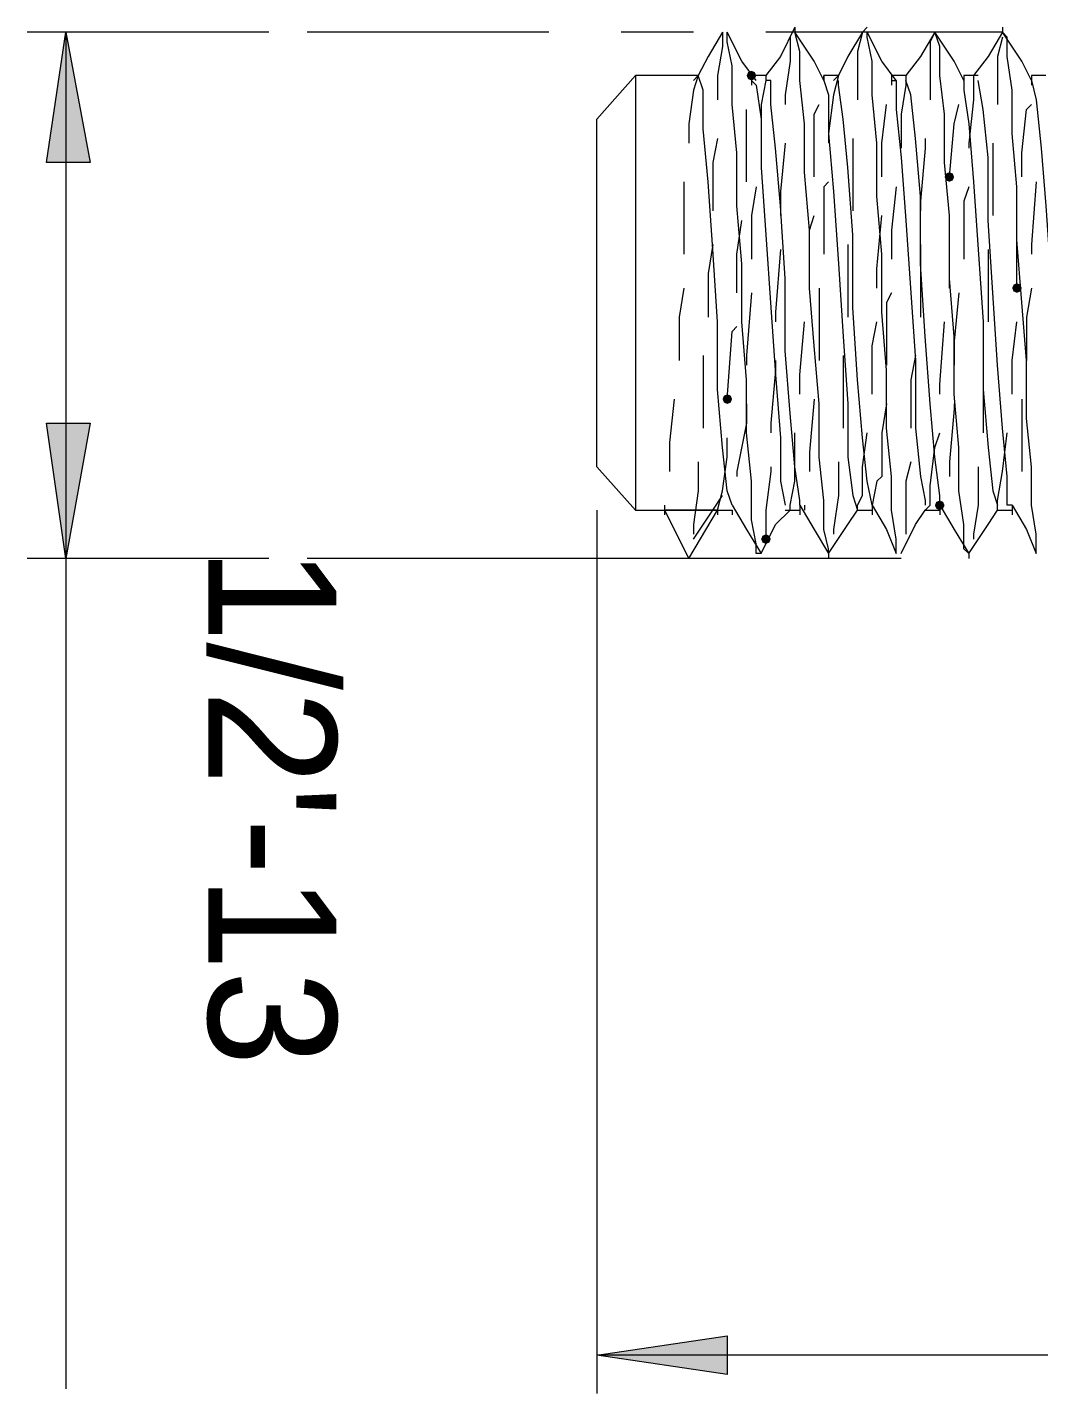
# Model space of a CAD drawing. Header units: millimetres. Extents: x 89051 to 218395, y -330386 to -125649.
# Drawn here: x 92481.9 to 92589.2, y -134360.9 to -134216 of the extents above; entities that cross this region are included whole.
import ezdxf

# ---------------------------------------------------------------- set-up
doc = ezdxf.new("R2010")
doc.units = ezdxf.units.MM
doc.header["$LTSCALE"] = 13
doc.layers.add('C00-00-00', color=7, linetype='Continuous')
doc.layers.add('铁心', color=3, linetype='Continuous', lineweight=0)
doc.styles.get("Standard").update_dxf_attribs({"font": 'gbenor.shx', "bigfont": 'gbcbig.shx'})

msp = doc.modelspace()

# ---------------------------------------------------------------- hatches: boundary and pattern name
at = {"layer": 'C00-00-00'}
h = msp.add_hatch(color=256, dxfattribs=at)
h.dxf.hatch_style = 2
h.paths.add_polyline_path([(92558.25, -134221.09), (92558.4, -134220.73), (92558.76, -134220.58), (92559.12, -134220.73), (92559.27, -134221.09), (92559.12, -134221.46), (92558.76, -134221.61), (92558.4, -134221.46)])
h = msp.add_hatch(color=256, dxfattribs=at)
h.dxf.hatch_style = 2
h.paths.add_polyline_path([(92579.25, -134231.85), (92579.4, -134231.49), (92579.76, -134231.34), (92580.12, -134231.49), (92580.27, -134231.85), (92580.12, -134232.21), (92579.76, -134232.36), (92579.4, -134232.21)])
h = msp.add_hatch(color=256, dxfattribs=at)
h.dxf.hatch_style = 2
h.paths.add_polyline_path([(92586.42, -134243.63), (92586.57, -134243.27), (92586.93, -134243.12), (92587.29, -134243.27), (92587.44, -134243.63), (92587.29, -134243.99), (92586.93, -134244.14), (92586.57, -134243.99)])
h = msp.add_hatch(color=256, dxfattribs=at)
h.dxf.hatch_style = 2
h.paths.add_polyline_path([(92555.69, -134255.41), (92555.84, -134255.05), (92556.2, -134254.9), (92556.56, -134255.05), (92556.71, -134255.41), (92556.56, -134255.78), (92556.2, -134255.93), (92555.84, -134255.78)])
h = msp.add_hatch(color=256, dxfattribs=at)
h.dxf.hatch_style = 2
h.paths.add_polyline_path([(92578.22, -134266.68), (92578.37, -134266.32), (92578.74, -134266.17), (92579.1, -134266.32), (92579.25, -134266.68), (92579.1, -134267.04), (92578.74, -134267.2), (92578.37, -134267.04)])
h = msp.add_hatch(color=256, dxfattribs=at)
h.dxf.hatch_style = 2
h.paths.add_polyline_path([(92559.78, -134270.27), (92559.93, -134269.91), (92560.3, -134269.76), (92560.66, -134269.91), (92560.81, -134270.27), (92560.66, -134270.63), (92560.3, -134270.78), (92559.93, -134270.63)])
at = {"layer": '铁心', "lineweight": 13}
h = msp.add_hatch(color=256, dxfattribs=at)
h.dxf.hatch_style = 2
h.paths.add_polyline_path([(92486.02, -134216.48), (92488.58, -134230.31), (92483.97, -134230.31)])
h = msp.add_hatch(color=256, dxfattribs=at)
h.dxf.hatch_style = 2
h.paths.add_polyline_path([(92486.02, -134272.32), (92483.97, -134257.98), (92488.58, -134257.98)])
h = msp.add_hatch(color=256, dxfattribs=at)
h.dxf.hatch_style = 2
h.paths.add_polyline_path([(92542.37, -134356.84), (92556.2, -134354.79), (92556.2, -134358.89)])

# ---------------------------------------------------------------- linework, layer by layer
at = {"layer": 'C00-00-00', "lineweight": 15}
for points in [[(92563.37, -134215.97), (92561.83, -134219.05), (92560.3, -134221.09)], [(92563.37, -134215.97), (92563.37, -134216.48)], [(92571.05, -134215.97), (92570.54, -134216.48)], [(92585.4, -134215.97), (92585.4, -134216.48)], [(92555.69, -134216.48), (92554.15, -134219.05), (92553.12, -134221.09)], [(92555.69, -134216.48), (92555.69, -134218.02)], [(92559.27, -134221.61), (92557.73, -134219.56), (92556.2, -134216.48)], [(92559.78, -134271.81), (92559.27, -134271.81), (92559.27, -134270.78), (92558.76, -134268.22), (92558.76, -134264.12), (92558.25, -134259), (92558.25, -134253.37), (92557.73, -134247.22), (92557.73, -134241.07), (92557.22, -134234.92), (92557.22, -134229.29), (92556.71, -134224.17), (92556.71, -134220.07), (92556.2, -134217.51), (92556.2, -134216.48)], [(92562.86, -134217), (92562.86, -134219.56)], [(92566.44, -134221.61), (92565.42, -134219.56), (92563.37, -134216.48)], [(92566.95, -134271.81), (92566.95, -134271.29), (92566.44, -134269.24), (92566.44, -134266.17), (92565.93, -134261.56), (92565.93, -134255.93), (92565.42, -134249.78), (92564.91, -134243.63), (92564.91, -134237.49), (92564.39, -134231.34), (92564.39, -134226.22), (92563.88, -134221.61), (92563.88, -134218.53), (92563.37, -134216.48)], [(92570.54, -134216.48), (92569, -134219.05), (92567.98, -134221.09)], [(92570.54, -134216.48), (92570.03, -134218.53)], [(92574.13, -134221.61), (92572.59, -134219.56), (92571.05, -134216.48)], [(92574.13, -134271.81), (92574.13, -134270.27), (92573.61, -134267.2), (92573.61, -134263.61), (92573.1, -134258.49), (92573.1, -134252.34), (92572.59, -134246.19), (92572.59, -134240.05), (92572.08, -134233.9), (92572.08, -134228.27), (92571.56, -134223.14), (92571.56, -134219.56), (92571.05, -134217), (92571.05, -134216.48)], [(92578.22, -134216.48), (92576.69, -134219.05), (92575.15, -134221.09)], [(92578.22, -134216.48), (92577.71, -134217.51)], [(92581.3, -134221.61), (92580.27, -134219.56), (92578.22, -134216.48)], [(92581.81, -134271.81), (92581.3, -134271.29), (92581.3, -134268.73), (92580.78, -134265.15), (92580.78, -134260.54), (92580.27, -134254.9), (92580.27, -134248.76), (92579.76, -134242.61), (92579.76, -134235.95), (92579.25, -134230.31), (92579.25, -134225.19), (92578.74, -134221.09), (92578.74, -134218.02), (92578.22, -134216.48)], [(92585.4, -134216.48), (92583.86, -134219.05), (92582.32, -134221.09)], [(92585.4, -134217), (92584.88, -134219.05)], [(92588.47, -134221.61), (92587.44, -134219.56), (92585.4, -134216.48)], [(92588.98, -134271.81), (92588.98, -134269.76), (92588.47, -134266.68), (92588.47, -134262.59), (92587.96, -134257.46), (92587.96, -134251.32), (92587.44, -134245.17), (92586.93, -134238.51), (92586.93, -134232.88), (92586.42, -134227.24), (92586.42, -134222.63), (92585.91, -134219.05), (92585.91, -134217), (92585.4, -134216.48)], [(92555.69, -134218.02), (92555.17, -134221.09)], [(92570.03, -134218.53), (92570.03, -134221.61)], [(92577.71, -134217.51), (92577.71, -134220.07)], [(92562.86, -134219.56), (92562.34, -134223.14)], [(92577.71, -134220.07), (92577.71, -134223.66)], [(92584.88, -134219.05), (92584.88, -134222.12)], [(92546.47, -134221.09), (92542.37, -134225.7)], [(92553.12, -134221.09), (92546.47, -134221.09)], [(92546.47, -134221.09), (92546.47, -134222.12), (92546.47, -134223.14), (92546.47, -134225.7), (92546.47, -134228.27), (92546.47, -134231.85), (92546.47, -134235.44), (92546.47, -134240.05), (92546.47, -134244.15)], [(92553.12, -134221.09), (92552.61, -134222.63)], [(92553.12, -134221.09), (92552.61, -134221.61)], [(92556.71, -134266.68), (92556.2, -134265.15), (92555.69, -134260.54), (92555.17, -134254.39), (92555.17, -134247.22), (92554.66, -134239.53), (92554.15, -134232.36), (92553.64, -134226.73), (92553.64, -134222.63), (92553.12, -134221.09)], [(92555.17, -134221.09), (92555.17, -134223.66)], [(92558.76, -134221.09), (92558.76, -134221.61)], [(92560.3, -134221.09), (92558.76, -134221.09)], [(92558.76, -134221.61), (92558.76, -134222.12)], [(92558.76, -134221.61), (92559.27, -134222.12), (92559.78, -134225.7), (92559.78, -134230.83), (92560.3, -134238), (92560.81, -134245.68), (92561.32, -134252.85), (92561.83, -134259.51), (92561.83, -134264.12), (92562.34, -134266.68)], [(92560.3, -134221.61), (92559.78, -134224.17)], [(92560.3, -134221.09), (92560.3, -134221.61)], [(92563.88, -134266.68), (92563.88, -134266.17), (92563.37, -134262.59), (92562.86, -134256.95), (92562.34, -134250.29), (92562.34, -134242.61), (92561.83, -134234.92), (92561.32, -134228.78), (92560.81, -134224.17), (92560.81, -134221.61), (92560.3, -134221.61)], [(92566.44, -134221.61), (92566.44, -134221.09)], [(92566.44, -134221.09), (92566.44, -134221.61)], [(92566.44, -134221.09), (92566.44, -134221.61)], [(92567.98, -134221.09), (92566.44, -134221.09)], [(92566.44, -134221.61), (92566.95, -134223.14), (92566.95, -134227.24), (92567.47, -134233.39), (92567.98, -134241.07), (92568.49, -134248.76), (92569, -134255.93), (92569, -134261.56), (92569.52, -134265.66), (92570.03, -134267.2), (92570.03, -134266.68)], [(92567.98, -134221.09), (92567.47, -134223.14)], [(92567.98, -134221.09), (92567.47, -134221.61)], [(92571.56, -134266.68), (92571.05, -134264.12), (92570.54, -134259.51), (92570.03, -134253.37), (92569.52, -134245.68), (92569.52, -134238), (92569, -134230.83), (92568.49, -134225.7), (92567.98, -134222.12), (92567.98, -134221.61)], [(92570.03, -134221.61), (92570.03, -134223.66)], [(92573.61, -134221.09), (92573.61, -134221.61)], [(92575.15, -134221.09), (92573.61, -134221.09)], [(92573.61, -134221.61), (92573.61, -134222.12)], [(92573.61, -134221.61), (92574.13, -134221.61), (92574.13, -134224.68), (92574.64, -134229.8), (92575.15, -134236.46), (92575.66, -134244.15), (92576.17, -134251.32), (92576.17, -134258.49), (92576.69, -134263.61), (92577.2, -134266.17), (92577.2, -134266.68)], [(92575.15, -134221.09), (92575.15, -134221.61)], [(92575.15, -134221.61), (92575.15, -134222.12)], [(92578.74, -134266.68), (92578.74, -134265.66), (92578.22, -134261.56), (92577.71, -134255.93), (92577.2, -134248.76), (92576.69, -134241.07), (92576.69, -134233.9), (92576.17, -134227.75), (92575.66, -134223.14), (92575.15, -134221.61)], [(92581.3, -134221.09), (92581.3, -134221.61)], [(92581.3, -134221.09), (92581.3, -134221.61)], [(92582.83, -134221.09), (92581.3, -134221.09)], [(92581.3, -134221.61), (92581.3, -134222.63), (92581.81, -134226.22), (92582.32, -134232.36), (92582.83, -134239.53), (92583.35, -134247.22), (92583.35, -134254.39), (92583.86, -134260.54), (92584.37, -134265.15), (92584.88, -134266.68)], [(92582.32, -134221.09), (92582.32, -134221.61)], [(92582.32, -134221.61), (92582.32, -134223.66)], [(92586.42, -134266.68), (92585.91, -134266.68), (92585.91, -134263.61), (92585.4, -134258.49), (92584.88, -134251.83), (92584.37, -134244.15), (92583.86, -134236.46), (92583.86, -134229.8), (92583.35, -134224.68), (92582.83, -134221.61)], [(92588.47, -134221.09), (92588.47, -134221.61)], [(92590.01, -134221.09), (92588.47, -134221.09)], [(92588.47, -134221.61), (92588.47, -134222.12)], [(92588.47, -134221.61), (92588.98, -134223.66), (92589.49, -134228.78), (92590.01, -134234.92), (92590.52, -134242.61), (92590.52, -134250.29), (92591.03, -134256.95), (92591.54, -134262.59), (92592.05, -134266.17), (92592.05, -134266.68)], [(92552.61, -134222.63), (92552.1, -134226.22)], [(92562.34, -134223.14), (92562.34, -134224.17)], [(92567.47, -134223.14), (92566.95, -134227.24)], [(92575.15, -134222.12), (92574.64, -134225.19)], [(92584.88, -134222.12), (92584.88, -134224.17)], [(92558.25, -134227.24), (92558.25, -134224.68)], [(92559.78, -134224.17), (92559.78, -134228.78)], [(92565.42, -134225.19), (92565.93, -134224.17)], [(92572.59, -134228.27), (92573.1, -134224.17)], [(92580.27, -134226.22), (92580.78, -134224.17)], [(92582.32, -134223.66), (92581.81, -134228.27)], [(92587.44, -134229.29), (92587.96, -134224.68)], [(92587.96, -134224.68), (92588.47, -134224.17)], [(92542.37, -134244.15), (92542.37, -134240.05), (92542.37, -134236.46), (92542.37, -134233.39), (92542.37, -134230.31), (92542.37, -134227.75), (92542.37, -134226.22), (92542.37, -134225.7)], [(92565.42, -134230.83), (92565.42, -134225.19)], [(92574.64, -134225.19), (92574.64, -134228.78)], [(92552.1, -134226.22), (92552.1, -134228.27)], [(92558.25, -134232.36), (92558.25, -134227.24)], [(92566.95, -134227.24), (92566.95, -134228.27)], [(92579.76, -134231.85), (92580.27, -134226.22)], [(92555.17, -134227.75), (92554.66, -134230.31)], [(92562.34, -134228.27), (92561.83, -134233.39)], [(92569.52, -134227.75), (92569.52, -134231.34)], [(92572.59, -134231.85), (92572.59, -134228.27)], [(92577.2, -134228.78), (92576.69, -134234.41)], [(92577.2, -134227.75), (92577.2, -134228.78)], [(92581.81, -134228.27), (92581.81, -134228.78)], [(92584.37, -134228.27), (92584.37, -134232.36)], [(92554.66, -134230.31), (92554.66, -134235.44)], [(92587.44, -134231.85), (92587.44, -134229.29)], [(92565.42, -134231.85), (92565.42, -134230.83)], [(92569.52, -134231.34), (92569.52, -134235.44)], [(92551.59, -134232.36), (92551.59, -134239.02)], [(92559.27, -134232.88), (92558.76, -134235.95)], [(92561.83, -134233.39), (92561.83, -134235.95)], [(92566.95, -134232.36), (92566.44, -134232.88)], [(92566.44, -134232.88), (92566.44, -134240.05)], [(92574.13, -134232.88), (92573.61, -134237.49)], [(92581.81, -134232.88), (92581.3, -134234.41)], [(92584.37, -134232.36), (92584.37, -134235.95)], [(92588.98, -134232.36), (92588.47, -134239.02)], [(92576.69, -134234.41), (92576.69, -134235.44)], [(92581.3, -134234.41), (92581.3, -134240.56)], [(92558.76, -134235.95), (92558.76, -134240.56)], [(92564.91, -134237.49), (92565.42, -134235.95)], [(92572.08, -134241.58), (92572.59, -134235.95)], [(92579.76, -134239.02), (92579.76, -134235.95)], [(92586.93, -134243.63), (92586.93, -134235.95)], [(92557.22, -134240.05), (92557.73, -134236.46)], [(92564.91, -134243.63), (92564.91, -134237.49)], [(92573.61, -134237.49), (92573.61, -134240.56)], [(92551.59, -134239.02), (92551.59, -134240.05)], [(92554.66, -134239.02), (92554.15, -134242.1)], [(92569, -134239.02), (92569, -134243.12)], [(92576.69, -134239.02), (92576.69, -134240.56)], [(92579.76, -134243.63), (92579.76, -134239.02)], [(92588.47, -134239.02), (92588.47, -134240.05)], [(92557.22, -134244.15), (92557.22, -134240.05)], [(92561.83, -134239.53), (92561.32, -134246.19)], [(92576.69, -134240.56), (92576.69, -134246.71)], [(92583.86, -134239.53), (92583.86, -134244.66)], [(92572.08, -134243.63), (92572.08, -134241.58)], [(92554.15, -134242.1), (92554.15, -134246.71)], [(92569, -134243.12), (92569, -134246.71)], [(92542.37, -134262.59), (92542.37, -134262.07), (92542.37, -134260.02), (92542.37, -134257.98), (92542.37, -134254.9), (92542.37, -134251.83), (92542.37, -134248.24), (92542.37, -134244.15)], [(92546.47, -134244.15), (92546.47, -134248.24), (92546.47, -134252.85), (92546.47, -134256.44), (92546.47, -134260.02), (92546.47, -134262.59), (92546.47, -134265.15), (92546.47, -134266.17), (92546.47, -134267.2)], [(92551.59, -134243.63), (92551.08, -134246.71)], [(92558.76, -134244.15), (92558.25, -134250.8)], [(92565.93, -134243.63), (92565.93, -134248.24)], [(92573.61, -134244.15), (92573.1, -134245.17)], [(92580.78, -134244.15), (92580.27, -134249.27)], [(92583.86, -134244.66), (92583.86, -134247.22)], [(92588.47, -134243.63), (92587.96, -134246.71)], [(92561.32, -134246.19), (92561.32, -134247.22)], [(92573.1, -134245.17), (92573.1, -134251.83)], [(92551.08, -134246.71), (92551.08, -134251.32)], [(92556.71, -134248.24), (92557.22, -134247.73)], [(92563.88, -134252.85), (92564.39, -134247.22)], [(92571.56, -134249.78), (92572.08, -134247.22)], [(92578.74, -134253.88), (92579.25, -134247.22)], [(92586.42, -134251.32), (92586.93, -134247.22)], [(92587.96, -134246.71), (92587.96, -134251.32)], [(92556.2, -134255.41), (92556.71, -134248.24)], [(92565.93, -134248.24), (92565.93, -134251.32)], [(92580.27, -134249.27), (92580.27, -134251.83)], [(92571.56, -134254.9), (92571.56, -134249.78)], [(92553.64, -134250.8), (92553.64, -134254.9)], [(92558.25, -134250.8), (92558.25, -134251.83)], [(92561.32, -134251.32), (92561.32, -134252.34)], [(92568.49, -134250.8), (92568.49, -134255.93)], [(92576.17, -134250.8), (92575.66, -134253.37)], [(92583.35, -134251.32), (92583.35, -134256.95)], [(92586.42, -134254.9), (92586.42, -134251.32)], [(92561.32, -134252.34), (92560.81, -134257.98)], [(92563.88, -134254.9), (92563.88, -134252.85)], [(92575.66, -134253.37), (92575.66, -134258.49)], [(92553.64, -134254.9), (92553.64, -134258.49)], [(92578.74, -134254.9), (92578.74, -134253.88)], [(92550.56, -134255.41), (92550.05, -134260.02)], [(92558.25, -134255.93), (92558.25, -134257.98)], [(92565.42, -134255.41), (92564.91, -134261.05)], [(92568.49, -134255.93), (92568.49, -134258.49)], [(92573.1, -134255.93), (92572.59, -134259)], [(92580.27, -134256.44), (92579.76, -134262.07)], [(92580.27, -134255.93), (92580.27, -134256.44)], [(92587.44, -134255.41), (92587.44, -134260.02)], [(92558.25, -134257.98), (92557.22, -134263.1)], [(92560.81, -134257.98), (92560.81, -134259)], [(92583.35, -134256.95), (92583.35, -134259)], [(92563.37, -134264.12), (92563.37, -134259)], [(92570.54, -134262.59), (92571.05, -134259)], [(92572.59, -134259), (92572.59, -134263.61)], [(92578.22, -134260.54), (92578.74, -134259)], [(92585.4, -134263.1), (92585.91, -134259)], [(92550.05, -134260.02), (92550.05, -134263.1)], [(92556.2, -134261.56), (92556.2, -134259.51)], [(92577.71, -134264.63), (92578.22, -134260.54)], [(92587.44, -134260.02), (92587.44, -134263.1)], [(92553.12, -134262.07), (92553.12, -134265.15)], [(92555.69, -134265.15), (92556.2, -134261.56)], [(92564.91, -134261.05), (92564.91, -134263.1)], [(92567.98, -134262.07), (92567.98, -134265.66)], [(92575.66, -134262.07), (92575.15, -134264.12)], [(92579.76, -134262.07), (92579.76, -134263.61)], [(92542.37, -134262.59), (92546.47, -134267.2)], [(92557.22, -134263.1), (92557.22, -134263.61)], [(92560.81, -134263.1), (92560.3, -134267.2)], [(92560.81, -134262.59), (92560.81, -134263.1)], [(92570.54, -134265.66), (92570.54, -134262.59)], [(92572.59, -134263.61), (92572.08, -134264.12)], [(92582.83, -134262.59), (92582.83, -134266.68)], [(92584.88, -134266.17), (92585.4, -134263.1)], [(92553.12, -134265.15), (92552.61, -134268.73)], [(92555.17, -134267.2), (92555.69, -134265.15)], [(92562.86, -134266.68), (92563.37, -134264.12)], [(92572.08, -134264.12), (92571.56, -134266.68)], [(92575.15, -134264.12), (92575.15, -134267.71)], [(92577.71, -134266.68), (92577.71, -134264.63)], [(92549.54, -134266.68), (92549.54, -134267.2)], [(92554.66, -134267.2), (92555.69, -134265.66)], [(92556.71, -134266.68), (92558.25, -134269.24), (92559.78, -134271.81)], [(92562.86, -134267.2), (92562.86, -134266.68)], [(92563.88, -134266.68), (92563.88, -134267.2)], [(92563.88, -134266.68), (92565.42, -134269.24), (92566.95, -134271.81)], [(92564.39, -134266.68), (92564.39, -134267.2)], [(92567.98, -134265.66), (92567.47, -134269.24)], [(92570.03, -134266.68), (92570.54, -134265.66)], [(92570.03, -134267.2), (92570.03, -134266.68)], [(92571.56, -134266.68), (92571.56, -134267.2)], [(92571.56, -134266.68), (92573.1, -134269.24), (92574.13, -134271.81)], [(92577.2, -134267.2), (92577.71, -134266.68)], [(92578.74, -134266.68), (92580.27, -134269.24), (92581.81, -134271.81)], [(92582.83, -134266.68), (92582.32, -134269.76)], [(92584.88, -134266.68), (92584.88, -134266.17)], [(92584.88, -134267.2), (92584.88, -134266.68)], [(92586.42, -134266.68), (92586.42, -134267.2)], [(92586.42, -134266.68), (92587.96, -134269.24), (92588.98, -134271.81)], [(92546.47, -134267.2), (92556.71, -134267.2)], [(92549.54, -134267.2), (92549.54, -134267.71)], [(92555.17, -134267.2), (92549.54, -134267.2)], [(92549.54, -134267.2), (92552.1, -134272.32)], [(92552.1, -134272.32), (92555.17, -134267.2)], [(92552.61, -134270.27), (92554.66, -134267.2)], [(92555.17, -134267.2), (92555.17, -134267.71)], [(92556.71, -134267.2), (92556.71, -134267.71)], [(92559.78, -134271.81), (92561.32, -134268.73), (92562.86, -134267.2)], [(92560.3, -134267.2), (92560.3, -134270.27)], [(92562.34, -134267.2), (92563.88, -134267.2)], [(92563.88, -134267.2), (92563.88, -134267.71)], [(92566.95, -134271.81), (92569, -134268.73), (92570.03, -134267.2)], [(92570.03, -134267.2), (92571.56, -134267.2)], [(92571.56, -134267.2), (92571.56, -134267.71)], [(92574.64, -134271.81), (92576.17, -134268.73), (92577.2, -134267.2)], [(92575.15, -134267.71), (92575.15, -134269.76)], [(92577.2, -134267.2), (92578.74, -134267.2)], [(92578.74, -134267.2), (92578.74, -134267.71)], [(92581.81, -134271.81), (92583.86, -134268.73), (92584.88, -134267.2)], [(92584.88, -134267.2), (92586.42, -134267.2)], [(92586.42, -134267.2), (92586.42, -134267.71)], [(92552.61, -134268.73), (92552.61, -134269.76)], [(92567.47, -134269.24), (92567.47, -134269.76)], [(92582.32, -134269.76), (92582.32, -134270.27)], [(92566.95, -134271.81), (92566.95, -134272.32)], [(92581.81, -134271.81), (92581.81, -134272.32)]]:
    msp.add_lwpolyline(points, dxfattribs=at)
at = {"layer": '铁心', "lineweight": 13}
for points in [[(92507.54, -134216.48), (92481.92, -134216.48)], [(92486.02, -134216.48), (92486.02, -134272.32)], [(92537.25, -134216.48), (92511.63, -134216.48)], [(92552.61, -134216.48), (92544.93, -134216.48)], [(92585.4, -134216.48), (92560.3, -134216.48)], [(92542.37, -134267.2), (92542.37, -134360.93)], [(92507.54, -134272.32), (92481.92, -134272.32)], [(92486.02, -134272.32), (92486.02, -134360.42)], [(92574.64, -134272.32), (92511.63, -134272.32)], [(92902.98, -134356.84), (92542.37, -134356.84)]]:
    msp.add_lwpolyline(points, dxfattribs=at)
for points in [[(92486.02, -134216.48), (92488.58, -134230.31), (92483.97, -134230.31)], [(92486.02, -134272.32), (92483.97, -134257.98), (92488.58, -134257.98)], [(92542.37, -134356.84), (92556.2, -134354.79), (92556.2, -134358.89)]]:
    msp.add_lwpolyline(points, close=True, dxfattribs=at)

# ---------------------------------------------------------------- texts
at = {"layer": '铁心', "lineweight": 13, "insert": (92514.73, -134266.05), "char_height": 13.6057, "attachment_point": 1, "rotation": 270}
msp.add_mtext("{\\fCenturyGothic|b0|i0|c0; 1/2'-13 }", dxfattribs=at)

doc.saveas('drawing.dxf')
